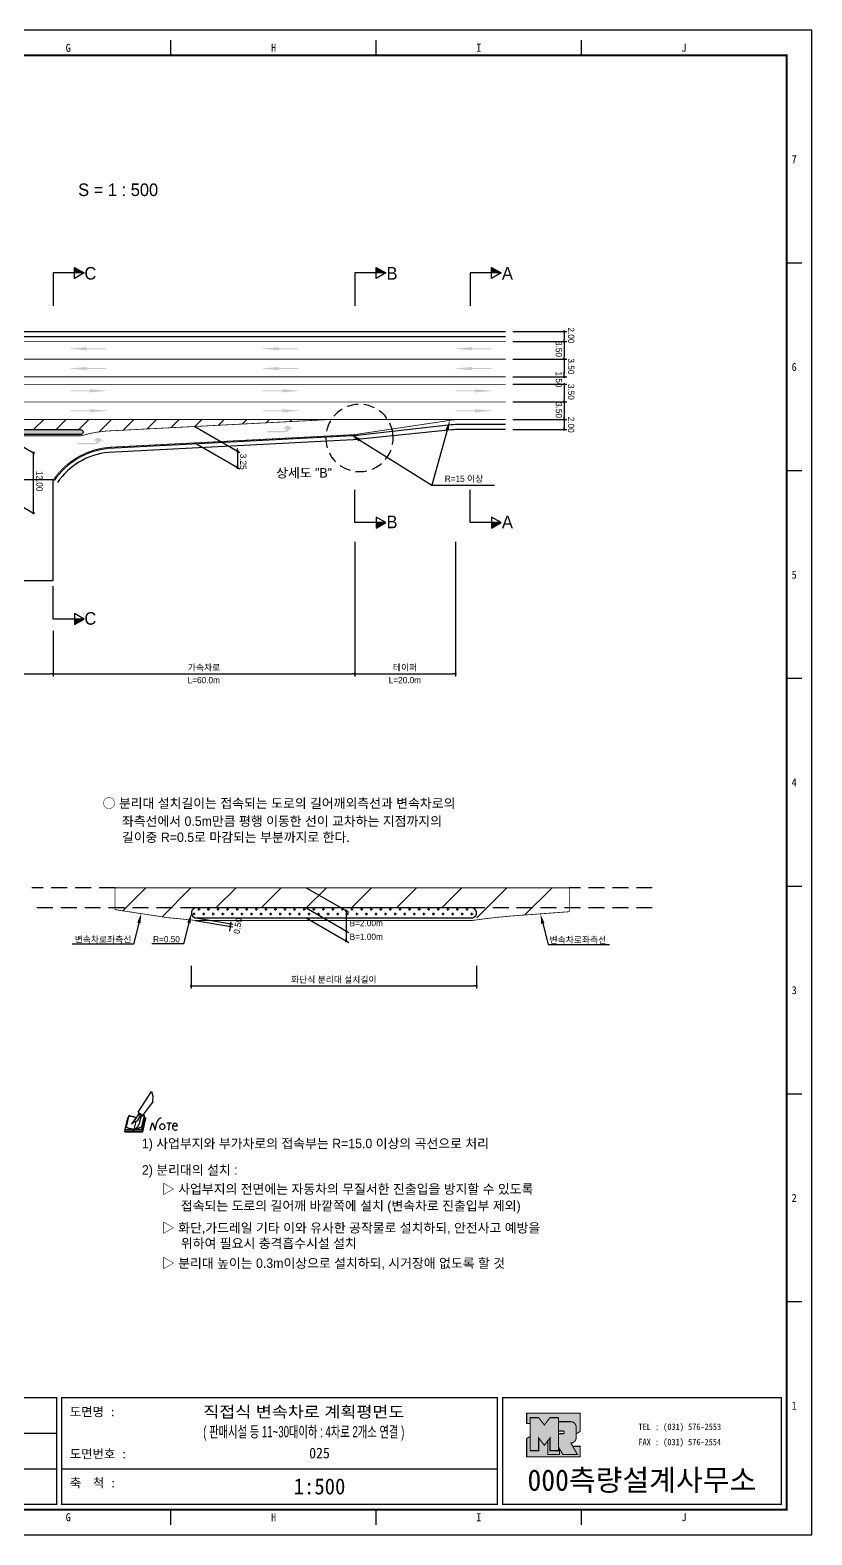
# Model space of a CAD drawing. Header units: millimetres. Extents: x 640 to 1063, y -2 to 297.
# Drawn here: x 907.4 to 1062.9, y -2.4 to 297 of the extents above; entities that cross this region are included whole.
import ezdxf
from ezdxf.enums import TextEntityAlignment as Align

# ---------------------------------------------------------------- set-up
doc = ezdxf.new("R2010")
doc.units = ezdxf.units.MM
doc.linetypes.add('HIDDEN', pattern=[9.525, 6.35, -3.175])
for name, color, linetype in [('CC-GSTR-0004', 4, 'Continuous'), ('CM-LANE-0030', 30, 'Continuous'), ('CZ-DIMT-0002', 7, 'Continuous'), ('CZ-LIN1-0007', 7, 'Continuous'), ('CZ-LIN2-0003', 3, 'Continuous'), ('CZ-LINE-0001', 7, 'Continuous'), ('CZ-TEXT-BOX0', 7, 'Continuous'), ('TITLE', 7, 'Continuous')]:
    doc.layers.add(name, color=color, linetype=linetype)
doc.styles.add('돋움', font='')
doc.styles.add('돋음체', font='')
doc.styles.get('돋움').set_extended_font_data('Dotum')
doc.styles.get('돋음체').set_extended_font_data('DotumChe')

# ---------------------------------------------------------------- blocks, each defined once
blk = doc.blocks.new('note')
for p, q in [((0.85, 3.5), (3.53, 7.57)), ((3.53, 7.57), (3.8, 6.64)), ((3.8, 6.64), (3.69, 5.72)), ((1, 3.1), (0.75, 2.77)), ((0.85, 3.5), (1.8, 2.79)), ((1, 3.4), (0.85, 3.21)), ((0.85, 3.21), (1.52, 2.71)), ((1.8, 2.79), (3.74, 5.46)), ((3.69, 5.72), (3.74, 5.46)), ((-1.24, 2.36), (-1.77, 0)), ((-1.77, 0), (1.77, 0)), ((-1.77, 0), (-1.77, -0.3)), ((-1.53, 0.52), (-1.55, 0.54)), ((-1.01, 2.9), (-1.53, 0.52)), ((-1.48, 0.48), (-1.53, 0.52)), ((-1.43, 0.44), (-1.48, 0.48)), ((-1.38, 0.41), (-1.43, 0.44)), ((-1.33, 0.4), (-1.38, 0.41)), ((-1.27, 0.37), (-1.33, 0.4)), ((-1.22, 0.35), (-1.27, 0.37)), ((-1.13, 2.36), (-1.24, 2.36)), ((-1.17, 0.33), (-1.22, 0.35)), ((-1.12, 0.32), (-1.17, 0.33)), ((-1.02, 0.25), (-1.12, 0.32)), ((-0.97, 0.22), (-1.02, 0.25)), ((-1, 2.9), (-1.01, 2.9)), ((-0.98, 2.85), (-1, 2.9)), ((-0.95, 2.8), (-0.98, 2.85)), ((-0.93, 0.21), (-0.97, 0.22)), ((-0.9, 2.75), (-0.95, 2.8)), ((-0.88, 0.19), (-0.93, 0.21)), ((-0.85, 2.72), (-0.9, 2.75)), ((-0.8, 0.18), (-0.88, 0.19)), ((-0.79, 2.69), (-0.85, 2.72)), ((-0.75, 0.17), (-0.8, 0.18)), ((-0.74, 2.68), (-0.79, 2.69)), ((-0.7, 0.16), (-0.75, 0.17)), ((-0.69, 2.65), (-0.74, 2.68)), ((-0.64, 0.15), (-0.7, 0.16)), ((-0.64, 2.65), (-0.69, 2.65)), ((-0.59, 2.63), (-0.64, 2.65)), ((-0.58, 0.14), (-0.64, 0.15)), ((-0.54, 2.62), (-0.59, 2.63)), ((-0.53, 0.13), (-0.58, 0.14)), ((-0.48, 2.61), (-0.54, 2.62)), ((-0.48, 0.12), (-0.53, 0.13)), ((-0.43, 2.61), (-0.48, 2.61)), ((-0.43, 0.11), (-0.48, 0.12)), ((0.75, 2.77), (-0.46, 1.16)), ((0.37, 2.24), (-0.46, 1.16)), ((-0.46, 1.16), (-0.08, 1.47)), ((-0.38, 2.59), (-0.43, 2.61)), ((-0.38, 0.08), (-0.43, 0.11)), ((-0.33, 2.59), (-0.38, 2.59)), ((-0.29, 0.06), (-0.38, 0.08)), ((-0.27, 2.58), (-0.33, 2.59)), ((-0.23, 0.05), (-0.29, 0.06)), ((-0.22, 2.57), (-0.27, 2.58)), ((-0.16, 0.04), (-0.23, 0.05)), ((-0.17, 2.56), (-0.22, 2.57)), ((-0.12, 2.55), (-0.17, 2.56)), ((-0.11, 0.03), (-0.16, 0.04)), ((-0.07, 2.53), (-0.12, 2.55)), ((-0.04, 0.02), (-0.11, 0.03)), ((-0.08, 1.47), (0.72, 1.75)), ((-0.01, 2.51), (-0.07, 2.53)), ((-0.05, -0.3), (-0.05, 0)), ((0, 0), (-0.04, 0.02)), ((0.04, 2.5), (-0.01, 2.51)), ((0.37, 1.63), (0, 0)), ((0, 0), (1.6, 0.53)), ((0, 0), (1.65, 0.18)), ((0, 0.01), (0.06, 0.04)), ((0, -0.3), (0, 0)), ((0.09, 2.48), (0.04, 2.5)), ((0.05, -0.3), (0.05, 0)), ((0.06, 0.04), (0.11, 0.07)), ((0.14, 2.48), (0.09, 2.48)), ((0.11, 0.07), (0.16, 0.09)), ((0.2, 2.47), (0.14, 2.48)), ((0.16, 0.09), (0.21, 0.12)), ((0.26, 2.43), (0.18, 2.46)), ((0.21, 0.12), (0.27, 0.14)), ((0.34, 2.4), (0.26, 2.43)), ((0.27, 0.14), (0.36, 0.19)), ((0.45, 2.37), (0.34, 2.4)), ((0.36, 0.19), (0.41, 0.22)), ((0.41, 0.22), (0.46, 0.27)), ((0.46, 0.27), (0.51, 0.3)), ((0.51, 0.3), (0.56, 0.34)), ((0.56, 0.34), (0.6, 0.4)), ((0.6, 0.4), (0.64, 0.45)), ((0.64, 0.45), (0.67, 0.51)), ((0.67, 0.51), (0.74, 0.58)), ((0.72, 1.75), (1.16, 2.53)), ((0.74, 0.58), (0.79, 0.63)), ((0.79, 0.63), (0.83, 0.68)), ((0.83, 0.68), (0.86, 0.73)), ((0.86, 0.73), (0.89, 0.79)), ((0.89, 0.84), (0.92, 0.89)), ((0.89, 0.79), (0.89, 0.84)), ((0.92, 0.89), (0.96, 0.95)), ((0.96, 0.95), (1.01, 0.97)), ((1.47, 2.74), (1.01, 0.97)), ((1.16, 2.53), (1.37, 2.82)), ((2.13, 2.84), (1.44, 2.63)), ((1.52, 2.71), (1.66, 2.9)), ((1.6, 0.53), (2.13, 2.84)), ((1.65, 0.18), (2.19, 2.48)), ((1.77, 0), (2.3, 2.36)), ((1.77, -0.3), (2.3, 2.07)), ((1.77, -0.38), (2.3, 1.99)), ((1.77, -0.44), (2.3, 1.93)), ((1.77, 0), (1.77, -0.3)), ((2.19, 2.48), (2.04, 2.47)), ((2.3, 2.36), (2.16, 2.36)), ((2.3, 2.36), (2.3, 2.07)), ((3.21, -0.08), (3.68, 1.4)), ((3.68, 1.4), (4.26, -0.14)), ((4.26, -0.14), (4.56, 1.44)), ((6.55, 1.34), (7.46, 1.34)), ((7.01, 1.34), (6.87, -0.11)), ((7.71, 0.77), (7.71, 0.55)), ((7.71, 0.77), (8.67, 0.77)), ((-1.77, -0.3), (1.77, -0.3)), ((-1.77, -0.43), (-1.77, -0.3)), ((-1.77, -0.37), (1.77, -0.37)), ((-1.77, -0.43), (1.77, -0.43))]:
    blk.add_line(p, q)
for centre, major_axis, start_param, end_param in [((0.4, 2.31), (0.0702, 0.0702), 3.283946, 6.425539), ((5.68, 1.23), (-0.806, 0.806), -0.591174, 0.597824), ((5.66, 0.58), (-0.378, 0.378), 3.926991, 10.210176), ((8.3, 0.49), (0.422, 0.422), 2.265602, 4.634911), ((8.19, 0.77), (-0.342, 0.342), 3.926991, 7.068583)]:
    blk.add_ellipse(centre, major_axis=major_axis, ratio=1, start_param=start_param, end_param=end_param)
blk = doc.blocks.new('_Dot')
at = {"color": 0, "linetype": 'ByBlock', "lineweight": -2}
blk.add_line((-0.5, 0), (-1, 0), dxfattribs=at)
at = {"color": 0, "linetype": 'ByBlock', "const_width": 0.5}
blk.add_lwpolyline([(-0.25, 0, 1), (0.25, 0, 1)], format="xyb", close=True, dxfattribs=at)

msp = doc.modelspace()

# ---------------------------------------------------------------- hatches: boundary and pattern name
at = {"layer": 'CM-LANE-0030'}
h = msp.add_hatch(dxfattribs=at)
h.set_pattern_fill('ANSI31', color=256, style=0)
h.set_pattern_definition([(45, (-338.5882, 3.508), (-2.245064, 2.245064), [])])
h.paths.add_polyline_path([(744.88, 219.49), (762.45, 217.88, -0.062108), (766.75, 216.49), (767.87, 216.49, 0.001633), (767.76, 216.55, -0.783474), (767.99, 217.49), (917.46, 217.49, -0.830663), (917.64, 216.52, 0.001236), (917.55, 216.49), (919.07, 216.49, -0.050333), (922.67, 217.2), (967.08, 219.49)])
at = {"layer": 'CZ-LIN1-0007'}
for points in [[(918.68, 233.9), (918.68, 233.68), (922.51, 233.68), (922.51, 233.47), (918.68, 233.47), (918.68, 233.25), (915.03, 233.58)], [(956.95, 233.9), (956.95, 233.68), (960.78, 233.68), (960.78, 233.47), (956.95, 233.47), (956.95, 233.25), (953.3, 233.58)], [(995.32, 233.9), (995.32, 233.68), (999.14, 233.68), (999.14, 233.47), (995.32, 233.47), (995.32, 233.25), (991.67, 233.58)], [(918.68, 229.94), (918.68, 229.72), (922.51, 229.72), (922.51, 229.51), (918.68, 229.51), (918.68, 229.3), (915.03, 229.62)], [(956.95, 229.94), (956.95, 229.72), (960.78, 229.72), (960.78, 229.51), (956.95, 229.51), (956.95, 229.3), (953.3, 229.62)], [(995.32, 229.94), (995.32, 229.72), (999.14, 229.72), (999.14, 229.51), (995.32, 229.51), (995.32, 229.3), (991.67, 229.62)], [(919.29, 225.52), (919.29, 225.31), (915.46, 225.31), (915.46, 225.09), (919.29, 225.09), (919.29, 224.88), (922.94, 225.2)], [(957.56, 225.52), (957.56, 225.31), (953.74, 225.31), (953.74, 225.09), (957.56, 225.09), (957.56, 224.88), (961.21, 225.2)], [(995.92, 225.52), (995.92, 225.31), (992.1, 225.31), (992.1, 225.09), (995.92, 225.09), (995.92, 224.88), (999.58, 225.2)], [(919.29, 221.56), (919.29, 221.35), (915.46, 221.35), (915.46, 221.13), (919.29, 221.13), (919.29, 220.92), (922.94, 221.24)], [(957.56, 221.56), (957.56, 221.35), (953.74, 221.35), (953.74, 221.13), (957.56, 221.13), (957.56, 220.92), (961.21, 221.24)], [(995.92, 221.56), (995.92, 221.35), (992.1, 221.35), (992.1, 221.13), (995.92, 221.13), (995.92, 220.92), (999.58, 221.24)], [(920.4, 214.58, 0.267976), (921.43, 215.27), (922.06, 215.26), (920.89, 215.92), (919.95, 215.27), (920.64, 215.27, -0.504994), (920.33, 214.85), (916.87, 214.83), (916.87, 214.56)], [(958.11, 216.97, 0.267976), (959.14, 217.65), (959.77, 217.65), (958.6, 218.31), (957.66, 217.66), (958.35, 217.65, -0.504994), (958.04, 217.24), (954.58, 217.22), (954.58, 216.94)]]:
    msp.add_hatch(color=256, dxfattribs=at).paths.add_polyline_path(points)
at = {"layer": 'CZ-LIN2-0003'}
h = msp.add_hatch(dxfattribs=at)
h.set_pattern_fill('CROSS', color=256, scale=0.075, style=0)
h.set_pattern_definition([(0, (-338.58823, 3.50815), (0.47625, 0.47625), [0.238125, -0.714375]), (90, (-338.46916, 3.3891), (-0.47625, 0.47625), [0.238125, -0.714375])])
h.paths.add_polyline_path([(917.46, 217.49), (767.99, 217.49, 0.783474), (767.76, 216.55, -0.001633), (767.87, 216.49), (917.55, 216.49, -0.001236), (917.64, 216.52, 0.830663)])
h = msp.add_hatch(dxfattribs=at)
h.set_pattern_fill('CROSS', color=256, scale=0.15, style=0)
h.set_pattern_definition([(0, (-1403.346, 576.4212), (0.9525, 0.9525), [0.47625, -1.42875]), (90, (-1403.1079, 576.1831), (-0.9525, 0.9525), [0.47625, -1.42875])])
h.paths.add_polyline_path([(940.5, 122.32, 0.868933), (940.22, 120.36, -0.000934), (940.36, 120.32), (995.36, 120.32, -0.000934), (995.49, 120.36, 0.868933), (995.21, 122.32)])
at = {"layer": 'CZ-LINE-0001'}
for points in [[(916.25, 249.76), (916.25, 248.66), (918.16, 248.66)], [(976.25, 249.76), (976.25, 248.66), (978.16, 248.66)], [(999.21, 249.76), (999.21, 248.66), (1001.11, 248.66)], [(978.16, 198.99), (976.25, 198.99), (976.25, 197.89)], [(1001.11, 198.99), (999.21, 198.99), (999.21, 197.89)], [(918.16, 179.79), (916.25, 179.79), (916.25, 178.69)]]:
    msp.add_hatch(color=256, dxfattribs=at).paths.add_polyline_path(points)
at = {"layer": 'TITLE', "ltscale": 150}
h = msp.add_hatch(color=8, dxfattribs=at)
edge = h.paths.add_edge_path()
edge.add_line((1016.85, 21.82), (1006.19, 21.82))
edge.add_line((1006.19, 21.82), (1006.19, 19.74))
edge.add_line((1006.19, 19.74), (1006.89, 19.74))
edge.add_line((1006.89, 19.74), (1006.89, 20.91))
edge.add_line((1006.89, 20.91), (1008.58, 20.91))
edge.add_line((1008.58, 20.91), (1009.71, 19.46))
edge.add_line((1009.71, 19.46), (1010.84, 20.91))
edge.add_line((1010.84, 20.91), (1012.53, 20.91))
edge.add_line((1012.53, 20.91), (1012.53, 20.11))
edge.add_line((1012.53, 20.11), (1014.97, 20.11))
edge.add_arc((1014.97, 19.05), 1.07, 0, 90, ccw=False)
edge.add_line((1016.04, 19.05), (1016.04, 17.68))
edge.add_line((1016.04, 17.68), (1016.85, 18.19))
edge.add_line((1016.85, 18.19), (1016.85, 21.82))
h.paths.add_polyline_path([(1010.4, 16.29), (1009.71, 15.41), (1008.58, 16.87), (1008.58, 14.35), (1006.89, 14.35), (1006.89, 17.2), (1006.19, 16.76), (1006.19, 13.13), (1016.85, 13.13), (1016.85, 15.21), (1015.35, 15.21), (1016.31, 13.56), (1013.41, 13.56), (1012.71, 14.77), (1012.71, 13.56), (1010.4, 13.56)])
msp.add_hatch(color=5, dxfattribs=at).paths.add_polyline_path([(1012.53, 20.91), (1010.84, 20.91), (1009.71, 19.46), (1008.58, 20.91), (1006.89, 20.91), (1006.89, 14.35), (1008.58, 14.35), (1008.58, 16.87), (1009.71, 15.41), (1010.84, 16.87), (1010.84, 14.35), (1012.53, 14.35)])
h = msp.add_hatch(color=161, dxfattribs=at)
edge = h.paths.add_edge_path()
edge.add_arc((1014.97, 19.05), 1.07, 360, 450)
edge.add_line((1014.97, 20.11), (1012.53, 20.11))
edge.add_line((1012.53, 20.11), (1012.53, 18.26))
edge.add_line((1012.53, 18.26), (1013.53, 18.26))
edge.add_arc((1013.53, 18.15), 0.113, 0, 90, ccw=False)
edge.add_line((1013.64, 18.15), (1013.64, 17.84))
edge.add_arc((1013.53, 17.84), 0.113, 270, 360, ccw=False)
edge.add_line((1013.53, 17.73), (1012.53, 17.73))
edge.add_line((1012.53, 17.73), (1012.53, 14.35))
edge.add_line((1012.53, 14.35), (1010.84, 14.35))
edge.add_line((1010.84, 14.35), (1010.84, 16.87))
edge.add_line((1010.84, 16.87), (1010.4, 16.29))
edge.add_line((1010.4, 16.29), (1010.4, 13.56))
edge.add_line((1010.4, 13.56), (1012.71, 13.56))
edge.add_line((1012.71, 13.56), (1012.71, 14.77))
edge.add_line((1012.71, 14.77), (1013.41, 13.56))
edge.add_line((1013.41, 13.56), (1016.31, 13.56))
edge.add_line((1016.31, 13.56), (1014.97, 15.87))
edge.add_arc((1014.97, 16.94), 1.07, 270, 360)
edge.add_line((1016.04, 16.94), (1016.04, 19.05))

# ---------------------------------------------------------------- linework, layer by layer
at = {"color": 0, "linetype": 'ByBlock', "lineweight": -2}
for p, q in [((1013.66, 236.74), (1013.66, 236.49)), ((1013.66, 235.24), (1013.66, 235.49)), ((1013.66, 234.74), (1013.66, 234.49)), ((1013.66, 231.74), (1013.66, 231.99)), ((1013.66, 231.24), (1013.66, 230.99)), ((1013.66, 228.24), (1013.66, 228.49)), ((1013.66, 228.24), (1013.66, 228.49)), ((1013.66, 226.24), (1013.66, 225.99)), ((1013.66, 226.24), (1013.66, 225.99)), ((1013.66, 223.24), (1013.66, 223.49)), ((1013.66, 222.74), (1013.66, 222.49)), ((1013.66, 219.74), (1013.66, 219.99)), ((1013.66, 219.24), (1013.66, 218.99)), ((1013.66, 217.74), (1013.66, 217.99)), ((908.11, 212.63), (908.11, 212.38)), ((948.67, 213.45), (948.67, 213.7)), ((948.67, 212.95), (948.67, 212.7)), ((948.67, 210.2), (948.67, 210.45)), ((908.11, 201.14), (908.11, 201.39)), ((970.29, 121.48), (970.29, 121.23)), ((947.19, 118.42), (947.15, 118.17)), ((947.35, 119.4), (947.4, 119.65)), ((970.29, 117.48), (970.29, 117.23)), ((970.29, 115.98), (970.29, 116.23))]:
    msp.add_line(p, q, dxfattribs=at)
at = {"color": 0, "linetype": 'ByBlock', "const_width": 0.25}
for points in [[(1013.66, 236.87, 1), (1013.66, 237.12, 1)], [(1013.66, 235.12, 1), (1013.66, 234.87, 1)], [(1013.66, 234.87, 1), (1013.66, 235.12, 1)], [(1013.66, 231.62, 1), (1013.66, 231.37, 1)], [(1013.66, 231.37, 1), (1013.66, 231.62, 1)], [(1013.66, 228.12, 1), (1013.66, 227.87, 1)], [(1013.66, 228.12, 1), (1013.66, 227.87, 1)], [(1013.66, 226.37, 1), (1013.66, 226.62, 1)], [(1013.66, 226.37, 1), (1013.66, 226.62, 1)], [(1013.66, 223.12, 1), (1013.66, 222.87, 1)], [(1013.66, 222.87, 1), (1013.66, 223.12, 1)], [(1013.66, 219.37, 1), (1013.66, 219.62, 1)], [(1013.66, 219.62, 1), (1013.66, 219.37, 1)], [(1013.66, 217.62, 1), (1013.66, 217.37, 1)], [(908.11, 212.75, 1), (908.11, 213, 1)], [(948.67, 213.07, 1), (948.67, 213.32, 1)], [(948.67, 213.32, 1), (948.67, 213.07, 1)], [(948.67, 210.07, 1), (948.67, 209.82, 1)], [(908.11, 201.01, 1), (908.11, 200.76, 1)], [(970.29, 121.61, 1), (970.29, 121.86, 1)], [(947.21, 118.54, 1), (947.25, 118.79, 1)], [(947.33, 119.28, 1), (947.29, 119.03, 1)], [(970.29, 117.61, 1), (970.29, 117.86, 1)], [(970.29, 115.86, 1), (970.29, 115.61, 1)]]:
    msp.add_lwpolyline(points, format="xyb", close=True, dxfattribs=at)
at = {"layer": 'CC-GSTR-0004'}
for points in [[(722.01, 236.99), (1002.01, 236.99)], [(722.01, 235.99), (1002.01, 235.99)]]:
    msp.add_lwpolyline(points, dxfattribs=at)
for points in [[(1002.01, 218.49), (992.85, 218.49, 0.028028), (991.18, 218.4), (972.48, 216.29), (972.48, 216.29, -0.015157), (971.57, 216.22), (971.57, 216.22), (922.93, 213.71, 0.221504), (912.22, 207.35)], [(1002.01, 217.49), (992.76, 217.49, 0.02497), (991.27, 217.42), (972.43, 215.53, -0.0121), (971.7, 215.47), (922.99, 212.96, 0.221166), (912.84, 206.93)]]:
    msp.add_lwpolyline(points, format="xyb", dxfattribs=at)
at = {"layer": 'CM-LANE-0030'}
for p, q in [((925.87, 121.75), (930.43, 126.32)), ((933.73, 120.63), (939.41, 126.32)), ((944.39, 122.32), (948.39, 126.32)), ((953.37, 122.32), (957.37, 126.32)), ((962.35, 122.32), (966.35, 126.32)), ((971.33, 122.32), (975.33, 126.32)), ((980.31, 122.32), (984.31, 126.32)), ((989.29, 122.32), (993.29, 126.32)), ((996.27, 120.32), (1002.27, 126.32)), ((1005.85, 120.92), (1011.25, 126.32))]:
    msp.add_line(p, q, dxfattribs=at)
at = {"layer": 'CM-LANE-0030', "const_width": 0.15}
for points in [[(722.01, 227.99), (1002.01, 227.99)], [(722.01, 226.49), (1002.01, 226.49)]]:
    msp.add_lwpolyline(points, dxfattribs=at)
for points in [[(762.45, 217.88), (744.88, 219.49), (967.08, 219.49), (922.67, 217.2, 0.059897), (917.55, 216.24), (767.87, 216.24, 0.073871)], [(1014.66, 126.32), (1014.66, 121.57), (1003.2, 120.72, 0.016429), (995.36, 119.82), (940.36, 119.82, 0.006448), (934.76, 120.39), (924.31, 121.98), (924.31, 126.32)]]:
    msp.add_lwpolyline(points, format="xyb", close=True, dxfattribs=at)
at = {"layer": 'CZ-LIN1-0007', "const_width": 0.15}
msp.add_lwpolyline([(722.01, 234.99), (1002.01, 234.99)], dxfattribs=at)
at = {"layer": 'CZ-LIN1-0007', "linetype": 'HIDDEN', "const_width": 0.15}
for points in [[(722.01, 231.49), (1002.01, 231.49)], [(722.01, 222.99), (1002.01, 222.99)], [(967.08, 219.49), (993.13, 219.49)]]:
    msp.add_lwpolyline(points, dxfattribs=at)
at = {"layer": 'CZ-LIN1-0007', "const_width": 0.15}
msp.add_lwpolyline([(1002.01, 219.49), (993.13, 219.49, 0.03724), (990.91, 219.32), (972.74, 216.6), (972.74, 216.6, -0.024362), (971.28, 216.45), (971.28, 216.45), (922.91, 213.96), (922.91, 213.96, 0.22161), (912.01, 207.49)], format="xyb", dxfattribs=at)
at = {"layer": 'CZ-LIN2-0003'}
for points in [[(767.76, 216.55, -0.783474), (767.99, 217.49), (917.46, 217.49, -0.830663), (917.64, 216.52, 0.001236), (917.55, 216.49), (767.87, 216.49, 0.001633)], [(995.36, 120.32, -0.000934), (995.49, 120.36, 0.868933), (995.21, 122.32), (940.5, 122.32, 0.868933), (940.22, 120.36, -0.000934), (940.36, 120.32)]]:
    msp.add_lwpolyline(points, format="xyb", close=True, dxfattribs=at)
msp.add_lwpolyline([(912.01, 207.49), (882.01, 207.49), (882.01, 187.49), (912.01, 187.49)], close=True, dxfattribs=at)
at = {"layer": 'CZ-LINE-0001'}
for p, q in [((918.16, 248.66), (912.01, 248.66)), ((912.01, 248.66), (912.01, 242.12)), ((916.25, 247.56), (916.25, 249.76)), ((916.25, 249.76), (918.16, 248.66)), ((918.16, 248.66), (916.25, 247.56)), ((978.16, 248.66), (972.01, 248.66)), ((972.01, 248.66), (972.01, 242.12)), ((976.25, 247.56), (976.25, 249.76)), ((976.25, 249.76), (978.16, 248.66)), ((978.16, 248.66), (976.25, 247.56)), ((1001.11, 248.66), (994.97, 248.66)), ((994.97, 248.66), (994.97, 242.12)), ((999.21, 247.56), (999.21, 249.76)), ((999.21, 249.76), (1001.11, 248.66)), ((1001.11, 248.66), (999.21, 247.56)), ((1003.44, 236.99), (1014.16, 236.99)), ((1003.44, 234.99), (1014.16, 234.99)), ((1003.44, 234.99), (1014.16, 234.99)), ((1013.66, 236.49), (1013.66, 235.49)), ((1013.66, 234.49), (1013.66, 231.99)), ((1003.44, 231.49), (1014.16, 231.49)), ((1003.44, 231.49), (1014.16, 231.49)), ((1013.66, 230.99), (1013.66, 228.49)), ((1003.44, 227.99), (1014.16, 227.99)), ((1003.44, 227.99), (1014.16, 227.99)), ((1013.66, 228.49), (1013.66, 228.99)), ((1003.44, 226.49), (1014.16, 226.49)), ((1003.44, 226.49), (1014.16, 226.49)), ((1013.66, 225.99), (1013.66, 223.49)), ((1013.66, 225.99), (1013.66, 225.49)), ((1003.44, 222.99), (1014.16, 222.99)), ((1003.44, 222.99), (1014.16, 222.99)), ((1013.66, 222.49), (1013.66, 219.99)), ((896.65, 219.49), (908.11, 212.88)), ((1003.44, 219.49), (1014.16, 219.49)), ((1003.44, 219.49), (1014.16, 219.49)), ((1013.66, 218.99), (1013.66, 217.99)), ((940.17, 218.1), (949.17, 212.91)), ((1003.44, 217.49), (1014.16, 217.49)), ((908.11, 200.89), (908.11, 212.88)), ((940.17, 214.85), (949.17, 209.66)), ((948.67, 212.7), (948.67, 209.7)), ((896.65, 207.5), (908.11, 200.89)), ((972.01, 198.99), (972.01, 205.53)), ((987.31, 206.46), (999.81, 206.46)), ((994.97, 198.99), (994.97, 205.53)), ((978.16, 198.99), (972.01, 198.99)), ((978.16, 198.99), (976.25, 200.09)), ((976.25, 200.09), (976.25, 197.89)), ((976.25, 197.89), (978.16, 198.99)), ((1001.11, 198.99), (994.97, 198.99)), ((1001.11, 198.99), (999.21, 200.09)), ((999.21, 200.09), (999.21, 197.89)), ((999.21, 197.89), (1001.11, 198.99)), ((972.01, 195.15), (972.01, 168.38)), ((972.01, 195.15), (972.01, 168.38)), ((992.01, 195.15), (992.01, 168.38)), ((912.01, 179.79), (912.01, 186.33)), ((918.16, 179.79), (912.01, 179.79)), ((918.16, 179.79), (916.25, 180.89)), ((916.25, 180.89), (916.25, 178.69)), ((916.25, 178.69), (918.16, 179.79)), ((912.01, 177.43), (912.01, 168.38)), ((912.01, 177.43), (912.01, 168.38)), ((882.51, 168.88), (911.51, 168.88)), ((912.51, 168.88), (971.51, 168.88)), ((972.51, 168.88), (991.51, 168.88)), ((962.35, 126.32), (970.79, 121.45)), ((940.27, 119.83), (947.72, 118.58)), ((940.36, 120.32), (947.81, 119.07)), ((962.35, 122.32), (970.79, 117.45)), ((962.35, 120.32), (970.79, 115.45)), ((970.29, 121.73), (970.29, 115.73)), ((947.15, 118.17), (947.07, 117.68)), ((939.45, 110.83), (939.45, 106.3)), ((996.21, 110.83), (996.21, 106.3)), ((939.95, 106.8), (995.71, 106.8))]:
    msp.add_line(p, q, dxfattribs=at)
at = {"layer": 'CZ-LINE-0001', "linetype": 'HIDDEN', "ltscale": 0.35}
msp.add_line((979.59, 216.61), (979.59, 216.61), dxfattribs=at)
at = {"layer": 'CZ-LINE-0001', "linetype": 'HIDDEN', "ltscale": 0.5}
for p, q in [((924.31, 126.32), (907.78, 126.32)), ((1031.19, 126.32), (1014.66, 126.32)), ((940.5, 122.32), (907.78, 122.32)), ((1031.19, 122.32), (995.21, 122.32))]:
    msp.add_line(p, q, dxfattribs=at)
at = {"layer": 'CZ-LINE-0001'}
for points in [[(990.37, 217.4), (987.31, 206.46)], [(972.98, 215.4), (987.31, 206.46)], [(929.05, 119.3), (928, 115.12), (915.77, 115.12)], [(939.01, 119.33), (937.96, 115.15), (931.62, 115.15)]]:
    msp.add_lwpolyline(points, dxfattribs=at)
at = {"layer": 'CZ-LINE-0001', "extrusion": (0, 0, -1)}
msp.add_lwpolyline([(-1009.42, 119.21), (-1010.47, 115.03), (-1022.7, 115.03)], dxfattribs=at)
at = {"layer": 'CZ-LINE-0001', "linetype": 'HIDDEN', "ltscale": 0.35}
msp.add_arc((972.94, 215.82), 6.7, 6.7667, 6.749, dxfattribs=at)
at = {"layer": 'CZ-LINE-0001'}
for points in [[(990.05, 217.49), (990.91, 219.32), (990.69, 217.31)], [(972.8, 215.11), (971.28, 216.45), (973.16, 215.68)], [(928.72, 119.38), (929.54, 121.24), (929.37, 119.22)], [(938.69, 119.42), (939.5, 121.27), (939.33, 119.25)]]:
    msp.add_solid(points, dxfattribs=at)
at = {"layer": 'CZ-LINE-0001', "extrusion": (0, 0, -1)}
msp.add_solid([(-1009.74, 119.29), (-1008.93, 121.15), (-1009.09, 119.12)], dxfattribs=at)
at = {"layer": 'TITLE', "color": 7, "linetype": 'Continuous'}
for p, q in [((935.43, 291.92), (935.43, 294.95)), ((976.25, 291.92), (976.25, 294.95)), ((1017.08, 291.92), (1017.08, 294.95)), ((1060.92, 250.6), (1057.9, 250.6)), ((1060.92, 209.27), (1057.9, 209.27)), ((1060.92, 167.94), (1057.9, 167.94)), ((1060.92, 126.61), (1057.9, 126.61)), ((1060.92, 85.28), (1057.9, 85.28)), ((1060.92, 43.95), (1057.9, 43.95)), ((935.43, -0.4), (935.43, 2.62)), ((976.25, -0.4), (976.25, 2.62)), ((1017.08, -0.4), (1017.08, 2.62))]:
    msp.add_line(p, q, dxfattribs=at)
at = {"layer": 'TITLE', "ltscale": 150}
for p, q in [((826.06, 17.83), (912.67, 17.83)), ((826.06, 10.76), (912.67, 10.76)), ((913.73, 10.76), (1000.34, 10.76))]:
    msp.add_line(p, q, dxfattribs=at)
at = {"layer": 'TITLE'}
msp.add_line((1058.01, 2.62), (649.15, 2.62), dxfattribs=at)
msp.add_lwpolyline([(639.57, -2.41), (1062.93, -2.41), (1062.93, 296.96), (639.57, 296.96)], close=True, dxfattribs=at)
at = {"layer": 'TITLE', "linetype": 'Continuous', "const_width": 0.403}
msp.add_lwpolyline([(649.65, 2.62), (649.65, 291.92), (1057.9, 291.92), (1057.9, 2.62)], close=True, dxfattribs=at)
at = {"layer": 'TITLE', "ltscale": 150}
for points, const_width in [([(912.67, 3.68), (826.06, 3.68), (826.06, 24.9), (912.67, 24.9)], 0.265), ([(913.73, 24.9), (1000.34, 24.9), (1000.34, 3.68), (913.73, 3.68)], 0.265), ([(1056.84, 24.9), (1056.84, 3.68), (1001.4, 3.68), (1001.4, 24.9), (1056.84, 24.9)], 0.265), ([(1012.53, 20.91), (1010.84, 20.91), (1009.71, 19.46), (1008.58, 20.91), (1006.89, 20.91), (1006.89, 14.35), (1008.58, 14.35), (1008.58, 16.87), (1009.71, 15.41), (1010.84, 16.87), (1010.84, 14.35), (1012.53, 14.35)], 0.212), ([(1010.4, 16.29), (1009.71, 15.41), (1008.58, 16.87), (1008.58, 14.35), (1006.89, 14.35), (1006.89, 17.2), (1006.19, 16.76), (1006.19, 13.13), (1016.85, 13.13), (1016.85, 15.21), (1015.35, 15.21), (1016.31, 13.56), (1013.41, 13.56), (1012.71, 14.77), (1012.71, 13.56), (1010.4, 13.56)], 0.212)]:
    msp.add_lwpolyline(points, close=True, dxfattribs=dict(at, const_width=const_width))
at = {"layer": 'TITLE', "ltscale": 150, "const_width": 0.212}
for points in [[(1016.85, 21.82), (1006.19, 21.82), (1006.19, 19.74), (1006.89, 19.74), (1006.89, 20.91), (1008.58, 20.91), (1009.71, 19.46), (1010.84, 20.91), (1012.53, 20.91), (1012.53, 20.11), (1014.97, 20.11, -0.414214), (1016.04, 19.05), (1016.04, 17.68), (1016.85, 18.19)], [(1016.04, 19.05, 0.414214), (1014.97, 20.11), (1012.53, 20.11), (1012.53, 18.26), (1013.53, 18.26, -0.414214), (1013.64, 18.15), (1013.64, 17.84, -0.414214), (1013.53, 17.73), (1012.53, 17.73), (1012.53, 14.35), (1010.84, 14.35), (1010.84, 16.87), (1010.4, 16.29), (1010.4, 13.56), (1012.71, 13.56), (1012.71, 14.77), (1013.41, 13.56), (1016.31, 13.56), (1014.97, 15.87, 0.414214), (1016.04, 16.94)]]:
    msp.add_lwpolyline(points, format="xyb", close=True, dxfattribs=at)

# ---------------------------------------------------------------- block references
at = {"layer": 'CZ-LINE-0001', "xscale": 0.5, "yscale": 0.5, "zscale": 0.5}
for p in [(912.01, 168.88), (972.01, 168.88), (992.01, 168.88), (996.21, 106.8)]:
    msp.add_blockref('_Dot', p, dxfattribs=at)
at = {"layer": 'CZ-LINE-0001', "xscale": 0.5, "yscale": 0.5, "zscale": 0.5, "rotation": 180}
for p in [(912.01, 168.88), (972.01, 168.88), (939.45, 106.8)]:
    msp.add_blockref('_Dot', p, dxfattribs=at)
at = {"layer": 'CZ-TEXT-BOX0'}
msp.add_blockref('note', (928.06, 78.22), dxfattribs=at)

# ---------------------------------------------------------------- texts
at = {"layer": 'CZ-DIMT-0002', "style": '돋움'}
for s, height, p in [('C', 2.5, (919.41, 248.58)), ('B', 2.5, (979.41, 248.58)), ('A', 2.5, (1002.37, 248.58)), ('상세도 "B"', 1.875, (961.92, 208.88)), ('R=15 이상', 1.25, (993.73, 207.71)), ('B', 2.5, (979.41, 199.12)), ('A', 2.5, (1002.37, 199.12)), ('C', 2.5, (919.41, 179.92)), ('L=60.0m', 1.25, (941.96, 167.65)), ('L=20.0m', 1.25, (981.98, 167.65))]:
    msp.add_text(s, height=height, dxfattribs=at).set_placement(p, align=Align.MIDDLE_CENTER)
for s, p in [('2.00', (1014.42, 237.8)), ('3.50', (1011.98, 235.11)), ('3.50', (1014.42, 231.64)), ('1.50', (1011.98, 229.05)), ('3.50', (1014.42, 226.58)), ('3.50', (1011.98, 222.97)), ('2.00', (1014.42, 220.05))]:
    msp.add_text(s, height=1.25, rotation=270, dxfattribs=at).set_placement(p)
for s, p in [('○ 분리대 설치길이는 접속되는 도로의 길어깨외측선과 변속차로의', (921.84, 143.15)), ('좌측선에서 0.5m만큼 평행 이동한 선이 교차하는 지점까지의', (925.69, 139.59)), ('길이중 R=0.5로 마감되는 부분까지로 한다.', (925.69, 136.39)), ('1) 사업부지와 부가차로의 접속부는 R=15.0 이상의 곡선으로 처리', (929.66, 75.46)), ('2) 분리대의 설치 :', (929.66, 70.19)), ('▷ 사업부지의 전면에는 자동차의 무질서한 진출입을 방지할 수 있도록', (933.64, 66.39)), ('접속되는 도로의 길어깨 바깥쪽에 설치 (변속차로 진출입부 제외)', (937.42, 63.07)), ('▷ 화단,가드레일 기타 이와 유사한 공작물로 설치하되, 안전사고 예방을', (933.64, 58.67)), ('위하여 필요시 충격흡수시설 설치', (937.42, 55.6)), ('▷ 분리대 높이는 0.3m이상으로 설치하되, 시거장애 없도록 할 것', (933.64, 51.65))]:
    msp.add_text(s, height=1.875, dxfattribs=at).set_placement(p, align=Align.MIDDLE_LEFT)
for s, p in [('B=2.00m', (970.99, 118.68)), ('변속차로좌측선', (916.3, 115.43)), ('B=1.00m', (970.99, 115.96)), ('R=0.50', (931.89, 115.47)), ('변속차로좌측선', (1010.75, 115.34))]:
    msp.add_text(s, height=1.25, dxfattribs=at).set_placement(p)
at = {"layer": 'CZ-DIMT-0002', "char_height": 1.25, "attachment_point": 5, "style": '돋움'}
for s, insert, rotation in [('3.25', (949.82, 211.1), 270), ('12.00', (909.29, 207.23), 270), ('\\A1;0.50', (948.74, 118.75), 80.5236)]:
    msp.add_mtext(s, dxfattribs=dict(at, insert=insert, rotation=rotation))
at = {"layer": 'CZ-LINE-0001', "char_height": 1.25, "attachment_point": 5, "style": '돋움'}
for s, insert in [('\\A1;가속차로', (942.01, 170.08)), ('\\A1;테이퍼', (982.01, 170.07)), ('\\A1;화단식 분리대 설치길이', (967.83, 107.99))]:
    msp.add_mtext(s, dxfattribs=dict(at, insert=insert))
at = {"layer": 'TITLE', "color": 3, "linetype": 'Continuous', "style": '돋음체'}
for s, p in [('G', (915.01, 293.44)), ('H', (955.84, 293.44)), ('I', (996.66, 293.44)), ('J', (1037.49, 293.44)), ('7', (1059.41, 271.27)), ('6', (1059.41, 229.94)), ('5', (1059.41, 188.61)), ('4', (1059.41, 147.28)), ('3', (1059.41, 105.95)), ('2', (1059.41, 64.62)), ('1', (1059.41, 23.29)), ('G', (915.01, 1.11)), ('H', (955.84, 1.11)), ('I', (996.66, 1.11)), ('J', (1037.49, 1.11))]:
    msp.add_text(s, height=1.59, dxfattribs=at).set_placement(p, align=Align.MIDDLE)
at = {"layer": 'TITLE', "style": '돋움'}
msp.add_text('S = 1 : 500', height=2.5, dxfattribs=at).set_placement((916.98, 265.2), align=Align.MIDDLE_LEFT)
at = {"layer": 'TITLE', "style": '돋음체'}
for s, p in [('도면명 :', (915.32, 21.19)), ('도면번호 :', (915.32, 12.8)), ('축  척 :', (915.32, 7.04))]:
    msp.add_text(s, height=1.804, dxfattribs=at).set_placement(p)
at = {"layer": 'TITLE', "style": '돋움'}
for s, width, p, p2 in [('직접식 변속차로 계획평면도', 1.010039, (941.86, 20.94), (981.86, 20.94)), ('( 판매시설 등 11~30대이하 : 4차로 2개소 연결 )', 0.580258, (941.86, 16.99), (981.86, 16.99))]:
    msp.add_text(s, height=2.25, dxfattribs=dict(at, width=width)).set_placement(p, p2, align=Align.FIT)
at = {"layer": 'TITLE', "color": 180, "style": '돋음체'}
for s, p in [('TEL : (031) 576-2553', (1028.42, 18.46)), ('FAX : (031) 576-2554', (1028.42, 15.43))]:
    msp.add_text(s, height=1.2733, dxfattribs=at).set_placement(p)
at = {"layer": 'TITLE', "linetype": 'Continuous', "style": '돋음체'}
for s, height, p in [('025', 2.122, (964.99, 13.86)), ('1:500', 3.183, (964.99, 7.22))]:
    msp.add_text(s, height=height, dxfattribs=at).set_placement(p, align=Align.MIDDLE)
at = {"layer": 'TITLE', "color": 180, "style": '돋음체'}
msp.add_text('000측량설계사무소', height=4.244, dxfattribs=at).set_placement((1029.12, 6.37), align=Align.CENTER)

doc.saveas('drawing.dxf')
